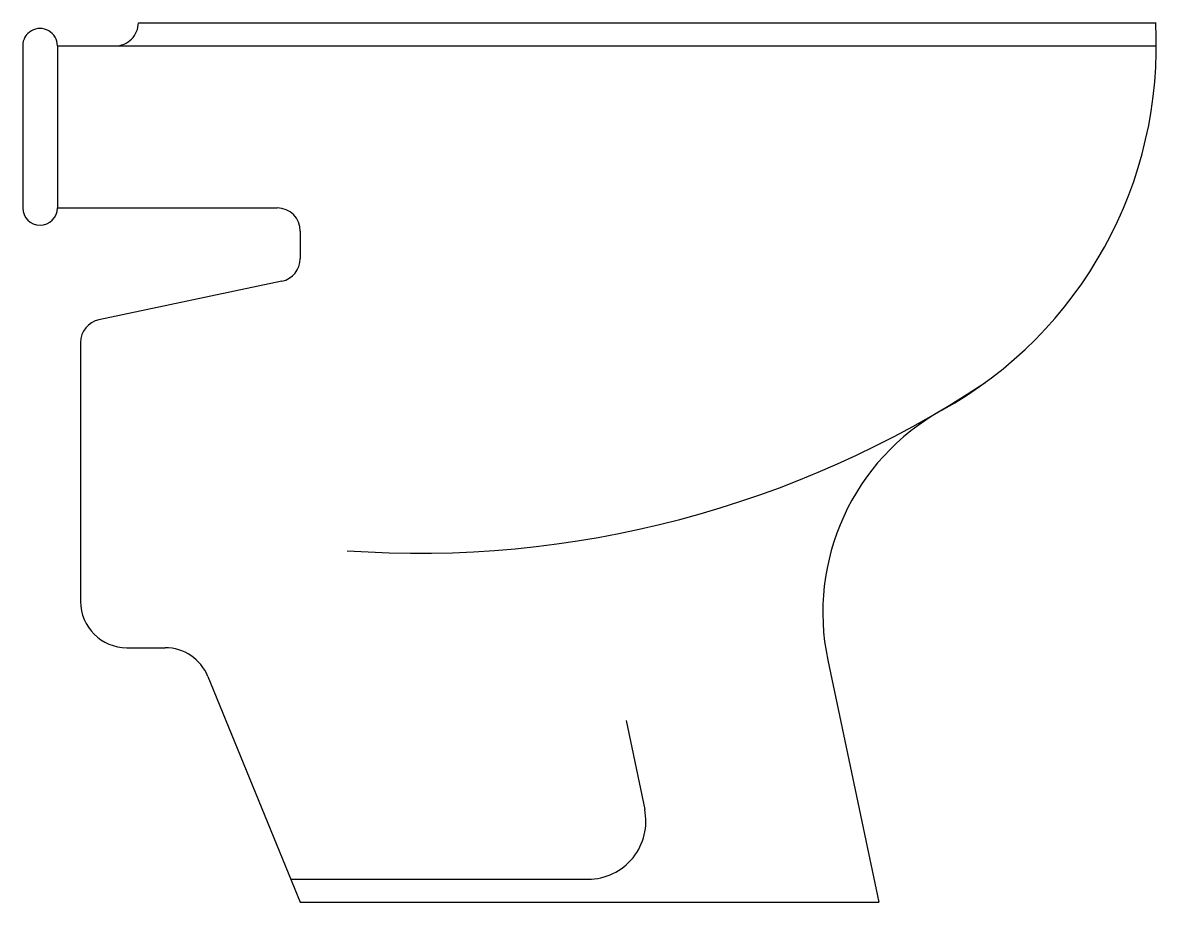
# Model space of a CAD drawing. Extents: x 3578.919 to 3579.409, y 6905.516 to 6905.896.
import ezdxf

# ---------------------------------------------------------------- set-up
doc = ezdxf.new("R2010")
doc.units = 0
doc.layers.get('0').update_dxf_attribs({"linetype": 'CONTINUOUS'})

msp = doc.modelspace()

# ---------------------------------------------------------------- linework, layer by layer
at = {"color": 0}
for p, q in [((3578.969355412402, 6905.895854529434), (3578.969355412402, 6905.895854529434)), ((3578.969355412402, 6905.895854529434), (3579.409355412402, 6905.895854529434)), ((3578.919355412402, 6905.885854529434), (3578.919355412402, 6905.815854529435)), ((3578.934355412402, 6905.885854529434), (3579.409355412402, 6905.885854529434)), ((3578.934355412402, 6905.885854529434), (3578.934355412402, 6905.815854529435)), ((3578.934355412402, 6905.815854529435), (3579.029355412402, 6905.815854529435)), ((3579.039355412402, 6905.805854529434), (3579.039355412402, 6905.793968470402)), ((3579.031415517213, 6905.784182972552), (3578.952295307592, 6905.767526086316)), ((3578.944355412402, 6905.757740588467), (3578.944355412402, 6905.645854529434)), ((3578.964355412402, 6905.625854529434), (3578.980928386358, 6905.625854529434)), ((3579.267343067396, 6905.620413168215), (3579.289355412402, 6905.515854529434)), ((3578.999439325482, 6905.613427186348), (3579.039355412402, 6905.515854529434)), ((3579.180134324147, 6905.594356854968), (3579.18820844278, 6905.556004791461)), ((3579.035264503311, 6905.525854529435), (3579.163744698156, 6905.525854529435)), ((3579.039355412402, 6905.515854529434), (3579.289355412402, 6905.515854529434))]:
    msp.add_line(p, q, dxfattribs=at)
for centre, radius, start, end in [((3578.959355412402, 6905.895854529434), 0.01, 269.999999999999, 0), ((3579.229355412402, 6905.885854529434), 0.18, 299.022448712091, 3.184738536720318), ((3578.926855412402, 6905.885854529434), 0.0075000000000009, 359.999999999993, 180), ((3578.926855412402, 6905.815854529435), 0.0075, 180, 0), ((3579.029355412402, 6905.805854529434), 0.01, 0, 90), ((3579.029355412402, 6905.793968470402), 0.01, 281.8886580396278, 0), ((3578.954355412402, 6905.757740588467), 0.01, 101.8886580396282, 180.0000000000004), ((3579.090565475486, 6906.109997872046), 0.4433352303516788, 265.9884307764021, 303.5033016257523), ((3579.365198045894, 6905.64101421632), 0.1, 119.0224487120911, 191.8886580396281), ((3578.964355412402, 6905.645854529434), 0.02, 180.0000000000002, 270), ((3578.980928386358, 6905.605854529435), 0.02, 22.24902365721376, 90), ((3579.163744698156, 6905.550854529434), 0.025, 270.0000000000003, 11.88865803962844)]:
    msp.add_arc(centre, radius, start, end, dxfattribs=at)

doc.saveas('drawing.dxf')
